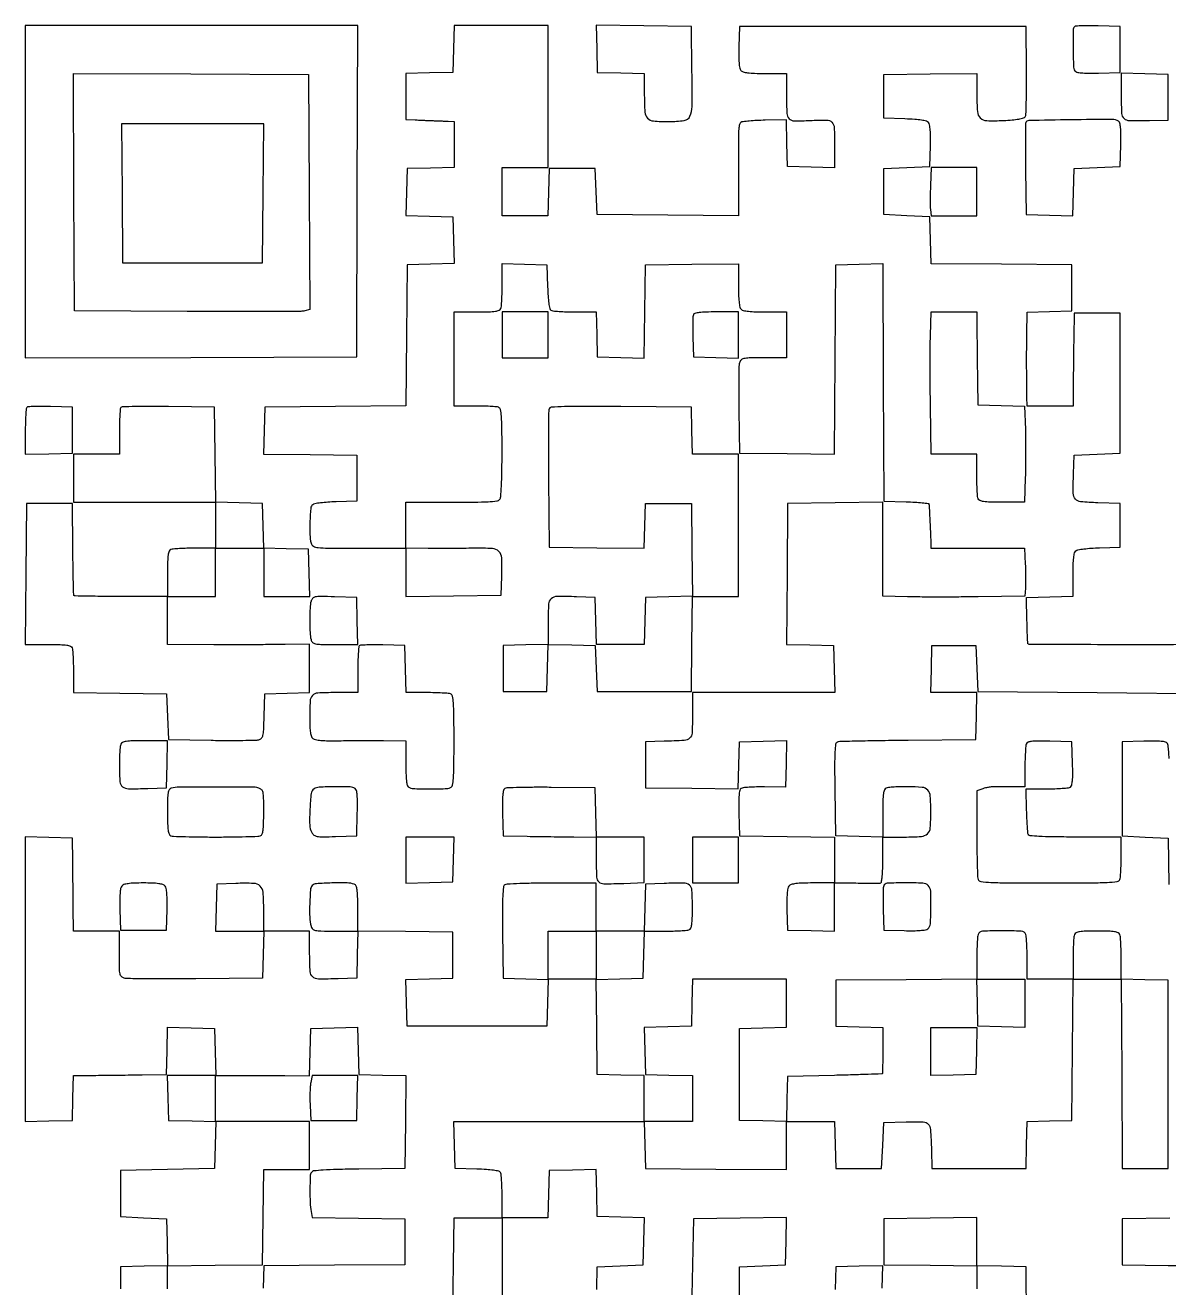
# Model space of a CAD drawing. Extents: x 179 to 1071, y 112 to 1107.
# Drawn here: x 179 to 702, y 530 to 1107 of the extents above; entities that cross this region are included whole.
import ezdxf

# ---------------------------------------------------------------- set-up
doc = ezdxf.new("R2010")
doc.units = 0

msp = doc.modelspace()

# ---------------------------------------------------------------- linework, layer by layer
for points in [[(179, 1030.993714), (179, 954.987428), (254.75, 955.243714), (330.5, 955.5), (330.756286, 1031.25), (331.012572, 1107), (255.006286, 1107), (179, 1107)], [(223.235953, 1030.25), (223.5, 998.5), (255.5, 998.5), (287.5, 998.5), (287.764047, 1030.25), (288.028094, 1062), (255.5, 1062), (222.971906, 1062)], [(397, 965.5), (397, 955), (407.5, 955), (418, 955), (418, 965.5), (418, 976), (407.5, 976), (397, 976)], [(353, 725.466168), (353, 714.932337), (363.75, 715.216168), (374.5, 715.5), (374.784983, 725.75), (375.069966, 736), (364.034983, 736), (353, 736)], [(484, 725.5), (484, 715), (494.5, 715), (505, 715), (505, 725.5), (505, 736), (494.5, 736), (484, 736)], [(440, 682), (440, 671), (429, 671), (418, 671), (418, 682), (418, 693), (429, 693), (440, 693)], [(636, 659.966168), (636, 648.932337), (625.25, 649.216168), (614.5, 649.5), (614.288754, 660.25), (614.077508, 671), (625.038754, 671), (636, 671)], [(613.783832, 638.25), (613.5, 627.5), (603.25, 627.215017), (593, 626.930034), (593, 637.965017), (593, 649), (603.533832, 649), (614.067663, 649)]]:
    msp.add_lwpolyline(points, close=True)
for points in [[(713.283832, 823.952342, -0.001018), (688.172143, 823.892497, -0.001003), (662.936767, 823.934377, -0.000045), (637.921397, 824.028358, -0.197913), (637.436267, 824.2304, -0.185525), (637.305791, 824.523736, -0.001103), (637.157061, 827.529809, -0.004375), (637.024122, 830.982755, -0.002747), (636.926196, 835.022014), (636.729754, 845.5), (647.364877, 845.783832), (658, 846.067663), (658, 855.911387, -0.007789), (658.07119, 860.481082, -0.021914), (658.310608, 863.668374, -0.027976), (658.696928, 865.856724, -0.163278), (659.304124, 866.837437, -0.131421), (660.259099, 867.277004, -0.010763), (662.999888, 867.687053, -0.013854), (666.34104, 868.019842, -0.010217), (670.054124, 868.209882), (679.5, 868.5), (679.5, 878.5), (679.5, 888.5), (669.2603, 888.784869, -0.013827), (661.45705, 889.218122, -0.200378), (659.051258, 890.466432, -0.174565), (658.074823, 893.13313, -0.010012), (658.204946, 902), (658.5, 910.5), (669, 911), (679.5, 911.5), (679.5, 943.5), (679.5, 975.5), (669, 975.5), (658.5, 975.5), (658.322108, 964.5, 0.000681), (658.248714, 959.544418, 0.000421), (658.17529, 953.720313, 0.000422), (658.112467, 947.967405, 0.00076), (658.072108, 943.25), (658, 933), (647.5, 933), (637, 933), (636.930343, 937.25, -0.001525), (636.828183, 944.908551, -0.00198), (636.783771, 951.926887, -0.002055), (636.795623, 958.724782, -0.00189), (636.862969, 965.715017), (637, 975.930034), (647.25, 976.215017), (657.5, 976.5), (657.5, 987), (657.5, 997.5), (625.283692, 997.763809), (593.067383, 998.027617), (592.783692, 1008.763809), (592.5, 1019.5), (582, 1020), (571.5, 1020.5), (571.5, 1031), (571.5, 1041.5), (582, 1042), (592.5, 1042.5), (592.788859, 1051.850715, 0.009201), (592.839305, 1055.892546, 0.018158), (592.703774, 1059.099804, 0.018909), (592.422313, 1061.507799, 0.135457), (591.945533, 1062.565629, 0.155031), (590.94575, 1063.207107, 0.027795), (588.750668, 1063.668713, 0.02215), (585.590478, 1064.009433, 0.008399), (581.156674, 1064.214914), (571.5, 1064.5), (571.5, 1074.5), (571.5, 1084.5), (592.75, 1084.769888), (614, 1085.039775), (614, 1075.591316, 0.01709), (614.274198, 1067.571467, 0.182809), (615.608803, 1064.66126, 0.190638), (618.507268, 1063.427472, 0.018845), (626.221967, 1063.52008, 0.009564), (630.167814, 1063.79205, 0.020724), (633.181812, 1064.184215, 0.021455), (635.369072, 1064.658959, 0.192471), (636.143135, 1065.231597, 0.130165), (636.450275, 1066.243461, 0.002294), (636.630031, 1071.995899, 0.005601), (636.734164, 1078.736195, 0.003685), (636.709931, 1086.494183), (636.5, 1106.5), (571, 1106.5), (505.5, 1106.5), (505.211141, 1097.149285, 0.009044), (505.15859, 1093.042317, 0.018924), (505.296386, 1089.849829, 0.020746), (505.587315, 1087.486141, 0.132968), (506.083586, 1086.399285, 0.154085), (507.124417, 1085.728754, 0.035127), (509.205854, 1085.314808, 0.024181), (512.346734, 1085.070162, 0.007345), (517.122445, 1085), (527, 1085), (527, 1074.616631, 0.011437), (527.180377, 1066.73228, 0.183493), (528.221517, 1064.32826, 0.201455), (530.555518, 1063.337162, 0.014178), (537.801517, 1063.513862, -0.013747), (545.311192, 1063.703452, -0.197834), (547.726937, 1062.702314, -0.186894), (548.809247, 1060.264125, -0.012062), (549, 1052.35776), (549, 1041.932337), (538.25, 1042.216168), (527.5, 1042.5), (527.217194, 1053.14887), (526.934388, 1063.797739), (517.217194, 1063.619926, 0.007641), (513.398633, 1063.491653, 0.010444), (509.965577, 1063.251811, 0.007515), (507.122301, 1062.950251, 0.109683), (506.176259, 1062.616465, 0.197694), (505.538541, 1061.728383, 0.03283), (505.181957, 1059.610043, 0.022783), (504.999292, 1056.326563, 0.006254), (505.012198, 1051.145409, -0.001789), (505.067246, 1046.325648, -0.001079), (505.099727, 1040.612082, -0.001081), (505.107479, 1034.934749, -0.001894), (505.085939, 1030.236147), (505, 1019.972294), (472.75, 1020.236147), (440.5, 1020.5), (440, 1031), (439.5, 1041.5), (429, 1041.5), (418.5, 1041.5), (418.216168, 1030.75), (417.932337, 1020), (407.466168, 1020), (397, 1020), (397, 1031), (397, 1042), (407.5, 1042), (418, 1042), (418, 1074.5), (418, 1107), (396.533832, 1107), (375.067663, 1107), (374.783832, 1096.25), (374.5, 1085.5), (363.75, 1085.216168), (353, 1084.932337), (353, 1074.466168), (353, 1064), (357.25, 1063.788296, 0.001158), (359.167431, 1063.697233, 0.000711), (361.426562, 1063.598404, 0.000713), (363.661971, 1063.50699, 0.001274), (365.5, 1063.439142, -0.001185), (367.232676, 1063.375491, -0.000899), (369.132812, 1063.297757, -0.000908), (370.915713, 1063.218363, -0.00212), (372.25, 1063.150846), (375, 1063), (375, 1052.533832), (375, 1042.067663), (364.25, 1041.783832), (353.5, 1041.5), (353.216515, 1030.784171), (352.93303, 1020.068343), (363.716515, 1019.784171), (374.5, 1019.5), (374.783485, 1008.784171), (375.06697, 998.068343), (364.283485, 997.784171), (353.5, 997.5), (353.236165, 965.263835), (352.97233, 933.02767), (320.736165, 932.763835), (288.5, 932.5), (288.216371, 921.769986), (287.932742, 911.039971), (309.216371, 910.769986), (330.5, 910.5), (330.5, 900), (330.5, 889.5), (321.054124, 889.209882, 0.009679), (317.346001, 889.024093, 0.013265), (314.020329, 888.704018, 0.009997), (311.288784, 888.312199, 0.133347), (310.373712, 887.89519, 0.20101), (309.51104, 886.243559, 0.010957), (309.13582, 880.266421, 0.01745), (309.100481, 874.259667, 0.054104), (309.653743, 870.25, 0.213201), (310.687475, 868.932612, 0.0961), (312.835432, 868.282876, 0.024195), (317.383932, 868.038171, 0.001342), (331.608408, 868), (353, 868), (353, 856.980498), (353, 845.960995), (374.75, 846.230498), (396.5, 846.5), (396.788833, 855.243181, 0.016693), (396.78584, 863.551545, 0.188815), (395.507376, 866.517514, 0.187183), (392.549301, 867.840276, 0.01636), (384.174986, 867.988484, -0.001786), (379.344771, 867.933177, -0.00108), (373.62484, 867.900473, -0.001082), (367.945265, 867.892566, -0.001903), (363.25, 867.914061), (353, 868), (353, 878.5), (353, 889), (373.877555, 889, 0.002778), (384.390334, 889.058402, 0.012249), (390.582273, 889.278977, 0.014242), (394.586314, 889.634615, 0.19258), (395.85261, 890.322407, 0.155134), (396.357781, 891.56938, 0.006426), (396.670735, 896.433958, 0.00908), (396.88636, 902.919837, 0.003727), (396.953446, 911.72371, 0.002246), (396.904744, 922.981296, 0.016584), (396.67937, 928.346257, 0.030937), (396.261398, 931.377959, 0.256815), (395.396604, 932.401303, 0.072297), (394.351773, 932.637214, 0.005811), (391.528128, 932.824133, 0.007749), (388.139222, 932.956306, 0.005871), (384.418213, 933), (375, 933), (375, 954.5), (375, 976), (385.393011, 976, 0.005351), (390.960143, 976.059586, 0.030363), (393.913621, 976.30265, 0.063068), (395.601595, 976.76761, 0.205218), (396.393011, 977.581787, 0.072102), (396.632129, 978.638915, 0.005887), (396.821697, 981.475801, 0.007809), (396.955696, 984.880803, 0.005929), (397, 988.616771), (397, 998.069966), (407.25, 997.784983), (417.5, 997.5), (417.788805, 987.535034, 0.00836), (417.987032, 983.199826, 0.019108), (418.315749, 979.944063, 0.01918), (418.737468, 977.589, 0.199883), (419.288805, 976.800347, 0.117131), (420.171497, 976.495122, 0.006998), (422.997998, 976.252233, 0.010203), (426.405302, 976.077213, 0.007335), (430.215017, 976.015313), (439.930034, 976), (440.215017, 965.75), (440.5, 955.5), (451.230014, 955.216371), (461.960029, 954.932742), (462.230014, 976.216371), (462.5, 997.5), (483.75, 997.769888), (505, 998.039775), (505, 988.219888, 0.00867), (505.07425, 983.938257, 0.018449), (505.3111, 980.634709, 0.019325), (505.671728, 978.201042, 0.151043), (506.2, 977.2, 0.150969), (507.200304, 976.671932, 0.019349), (509.630442, 976.311224, 0.018472), (512.928253, 976.074295, 0.008695), (517.2, 976), (527, 976), (527, 965.5), (527, 955), (516.519052, 955, 0.003689), (509.909746, 954.95123, 0.046635), (507.43623, 954.683146, 0.147729), (506.195751, 954.014305, 0.136351), (505.485341, 952.75, 0.054895), (505.275402, 951.159317, 0.002293), (505.178292, 945.432813, 0.003942), (505.14779, 938.634166, 0.002788), (505.216289, 931), (505.5, 911.5), (527.239363, 911.230527), (548.978726, 910.961055), (549.239363, 954.230527), (549.5, 997.5), (560.241371, 997.783744), (570.982742, 998.067488), (571.241371, 943.783744), (571.5, 889.5), (581.75, 889.215017, -0.0065), (585.68821, 889.054263, -0.010589), (589.023776, 888.803711, -0.004495), (591.808314, 888.509857, -0.334965), (592.118173, 888.215017, -0.028874), (592.237674, 887.09251, -0.000395), (592.565444, 880.202762, -0.001125), (592.851786, 873.772146, -0.005964), (592.958613, 870.25), (593, 868), (614.420996, 868), (635.841992, 868), (636.170996, 860.75, -0.005727), (636.274343, 857.702028, -0.005134), (636.312843, 854.53916, -0.005153), (636.288984, 851.699122, -0.016027), (636.191874, 849.787568), (635.883749, 846.075135), (614.691874, 845.787568, -0.001907), (605.75346, 845.70038, -0.001676), (596.420426, 845.676236, -0.001684), (587.997392, 845.711045, -0.005065), (582.25, 845.812384), (571, 846.124768), (571, 867.581886), (571, 889.039005), (549.25, 888.769502), (527.5, 888.5), (527.236192, 856.283972), (526.972383, 824.067944), (537.736192, 823.783972), (548.5, 823.5), (548.783832, 812.75), (549.067663, 802), (516.533832, 802), (484, 802), (484, 791.519052, -0.011573), (483.815028, 783.528292, -0.199796), (482.72373, 781.214363, -0.170244), (480.243436, 780.170229, -0.007926), (471, 779.75078), (462.5, 779.5), (462.5, 769), (462.5, 758.5), (483.716402, 758.273067), (504.932805, 758.046134), (505.216402, 768.773067), (505.5, 779.5), (516.284178, 779.784178), (527.068357, 780.068357), (526.784178, 769.39434), (526.5, 758.720324), (517, 758.875916, 0.008477), (513.267297, 758.873765, 0.011633), (509.912616, 758.736838, 0.008474), (507.138998, 758.511662, 0.12171), (506.21316, 758.183968, 0.19563), (505.603218, 757.296243, 0.031784), (505.279851, 755.186351, 0.022585), (505.139396, 751.949877, 0.006433), (505.21316, 746.918214), (505.5, 736.5), (527.25, 736.230498), (549, 735.960995), (549, 725.480498), (549, 715), (539.122445, 715, 0.007345), (534.346734, 714.929838, 0.024181), (531.205854, 714.685192, 0.035127), (529.124417, 714.271246, 0.154085), (528.083586, 713.600715, 0.132968), (527.587315, 712.513859, 0.020746), (527.296386, 710.150171, 0.018924), (527.15859, 706.957683, 0.009044), (527.211141, 702.850715), (527.5, 693.5), (538.25, 693.216168), (549, 692.932337), (549, 704.023252), (549, 715.114167), (558.75, 714.99507, 0.000735), (562.575991, 714.953959, 0.001021), (566.003125, 714.929174, 0.000623), (568.888698, 714.917796, 0.013067), (569.75, 714.937986, 0.327659), (570.357701, 715.432272, 0.034235), (570.718762, 717.34845, 0.023455), (570.939475, 720.456266, 0.006), (571, 725.5), (571, 736), (580.964816, 736, 0.016375), (588.643854, 736.251548, 0.176079), (591.447319, 737.483636, 0.18557), (592.72896, 740.197782, 0.018552), (593, 747.5, 0.017601), (592.748051, 754.655197, 0.168407), (591.565157, 757.4215, 0.187618), (588.98586, 758.706202, 0.022801), (582.546604, 759, 0.006668), (579.220668, 758.955641, 0.008541), (576.16144, 758.821697, 0.006839), (573.612488, 758.631409, 0.069666), (572.581787, 758.393011, 0.209334), (571.762748, 757.5842, 0.060745), (571.300078, 755.828262, 0.029101), (571.058612, 752.743094, 0.004981), (571, 746.859179), (571, 735.932337), (560.25, 736.216168), (549.5, 736.5), (549.230043, 757.773727, -0.002428), (549.143422, 768.83146, -0.012903), (549.281461, 774.877429, -0.015535), (549.582035, 778.640729, -0.280428), (550.29031, 779.557908, -0.085548), (551.353142, 779.768631, -0.000636), (560.318327, 779.981813, -0.002368), (570.604933, 780.164589, -0.001514), (582.560267, 780.284181), (613.5, 780.5), (613.783832, 791.25), (614.067663, 802), (603.5, 802), (592.932337, 802), (593.216168, 812.75), (593.5, 823.5), (603.5, 823.5), (613.5, 823.5), (614, 813), (614.5, 802.5), (669, 802), (723.5, 801.5)], [(701.919254, 771.886984, 0.011132), (701.733781, 775.16123, 0.008157), (701.475228, 777.869999, 0.113964), (701.152042, 778.788231, 0.19692), (700.294865, 779.395734, 0.033714), (698.282937, 779.721018, 0.023663), (695.195195, 779.861823, 0.006827), (690.417355, 779.788231), (680.5, 779.5), (680.5, 758), (680.5, 736.5), (691, 736), (701.5, 735.5), (701.76979, 714.283631)], [(440.214801, 529.2304), (440.5, 539.5), (451, 540), (461.5, 540.5), (461.783485, 551.215829), (462.06697, 561.931657), (451.283485, 562.215829), (440.5, 562.5), (440.215829, 573.283485), (439.931657, 584.06697), (429.215829, 583.783485), (418.5, 583.5), (418.216168, 572.75), (417.932337, 562), (407.466168, 562), (397, 562), (396.984687, 571.75, 0.007309), (396.922789, 575.573123, 0.010173), (396.747767, 578.991726, 0.006962), (396.504905, 581.827893, 0.117226), (396.199653, 582.711195, 0.199883), (395.411, 583.262532, 0.01918), (393.055937, 583.684251, 0.019108), (389.800174, 584.012968, 0.00836), (385.464966, 584.211195), (375.5, 584.5), (375.216168, 595.25), (374.932337, 606), (418.432337, 606), (461.932337, 606), (462.216168, 595.25), (462.5, 584.5), (494.75, 584.236147), (527, 583.972294), (527, 594.986147), (527, 606), (537.966168, 606), (548.932337, 606), (549.216168, 595.25), (549.5, 584.5), (560, 584.5), (570.5, 584.5), (571, 595), (571.5, 605.5), (581.722245, 605.784677, -0.012089), (589.525487, 605.813268, -0.207027), (591.801979, 604.772528, -0.170037), (592.832102, 602.314567, -0.007628), (593.24922, 593), (593.5, 584.5), (615, 584.5), (636.5, 584.5), (636.783481, 595.215387), (637.066961, 605.930773), (647.283481, 606.215387), (657.5, 606.5), (657.763853, 638.75), (658.027706, 671), (669.00323, 671), (679.978755, 671), (680.239377, 627.75), (680.5, 584.5), (691, 584.5), (701.5, 584.5), (701.5, 627.5), (701.5, 670.5), (690.75, 670.783832), (680, 671.067663), (680, 680.452044, 0.005972), (679.955693, 684.161644, 0.007852), (679.821697, 687.544413, 0.005942), (679.632085, 690.36267, 0.07196), (679.393011, 691.418213, 0.200263), (678.622124, 692.226524, 0.065784), (677.010808, 692.694084, 0.03193), (674.207285, 692.939172, 0.00584), (669, 693, 0.00584), (663.792715, 692.939172, 0.03193), (660.989192, 692.694084, 0.065784), (659.377876, 692.226524, 0.200263), (658.606989, 691.418213, 0.07203), (658.367894, 690.361889, 0.005915), (658.178303, 687.534475, 0.007831), (658.044305, 684.140776, 0.005951), (658, 680.418213), (658, 671), (647.5, 671), (637, 671), (637, 680.418213, 0.005951), (636.955695, 684.140776, 0.007831), (636.821697, 687.534475, 0.005915), (636.632106, 690.361889, 0.07203), (636.393011, 691.418213, 0.294833), (634.336862, 692.920436, 0.014388), (625.5, 693.174786, 0.014388), (616.663138, 692.920436, 0.294833), (614.606989, 691.418213, 0.072001), (614.367903, 690.362208, 0.005926), (614.178303, 687.538545, 0.007839), (614.044306, 684.149321, 0.005959), (614, 680.432066), (614, 671.027706), (581.75, 670.763853), (549.5, 670.5), (549.5, 660), (549.5, 649.5), (560.25, 649.216168), (571, 648.932337), (571, 638.466168, -0.002236), (570.981992, 634.439261, -0.003623), (570.926563, 631.015773, -0.000675), (570.851932, 628.00528, -0.221163), (570.75, 627.800293, -0.161135), (570.51991, 627.715128, -0.000127), (564.257812, 627.497602, -0.001379), (557.261248, 627.275652, -0.000841), (549, 627.050293), (527.5, 626.5), (527.214647, 616.216527), (526.929295, 605.933054), (516.214647, 606.216527), (505.5, 606.5), (505.5, 627.5), (505.5, 648.5), (516.25, 648.783832), (527, 649.067663), (527, 660.033832), (527, 671), (505.533832, 671), (484.067663, 671), (483.783832, 660.25), (483.5, 649.5), (472.716515, 649.215829), (461.93303, 648.931657), (462.216515, 638.215829), (462.5, 627.5), (473.25, 627.216168), (484, 626.932337), (484, 616.466168), (484, 606), (473, 606), (462, 606), (462, 616.466168), (462, 626.932337), (451.25, 627.216168), (440.5, 627.5), (440.230592, 649.215971), (439.961185, 670.931943), (450.730592, 671.215971), (461.5, 671.5), (461.783832, 682.25), (462.067663, 693), (471.452044, 693, 0.005972), (475.161644, 693.044307, 0.007852), (478.544413, 693.178303, 0.005942), (481.36267, 693.367915, 0.07196), (482.418213, 693.606989, 0.201), (483.227398, 694.380901, 0.065386), (483.694582, 696.003282, 0.031694), (483.939362, 698.828545, 0.005765), (484, 704.087937, 0.014882), (483.775922, 711.614895, 0.208519), (482.575505, 713.974169, 0.172963), (479.921142, 714.932406, 0.009652), (471, 714.795054), (462.5, 714.5), (462.216168, 703.75), (461.932337, 693), (450.966168, 693), (440, 693), (440, 703.96829), (440, 714.936581), (419.75, 714.931854, 0.003619), (411.897428, 714.873189, 0.005498), (405.075131, 714.697788, 0.002249), (399.252297, 714.457766, 0.127662), (398.22917, 714.141673, 0.234071), (397.572205, 713.087572, 0.012864), (397.284879, 709.089789, 0.012046), (397.149844, 702.933184, 0.002695), (397.22917, 692.428109), (397.5, 671.5), (407.783473, 671.214647), (418.066946, 670.929295), (417.783473, 660.214647), (417.5, 649.5), (385.5, 649.5), (353.5, 649.5), (353.216515, 660.215829), (352.93303, 670.931657), (363.716515, 671.215829), (374.5, 671.5), (374.5, 682), (374.5, 692.5), (352.75, 692.769502), (331, 693.039005), (331, 703.412514, 0.005366), (330.940377, 708.968078, 0.030411), (330.697251, 711.916741, 0.063154), (330.232207, 713.602242, 0.205063), (329.418213, 714.393011, 0.087326), (326.131964, 715.032511, 0.012209), (319.18065, 714.98781, 0.008428), (312.075108, 714.648595, 0.182186), (310.2, 713.8, 0.180438), (309.359131, 711.958582, 0.010157), (309.033618, 705.583513, 0.015809), (309.039417, 699.235482, 0.05739), (309.630286, 695.25, 0.133842), (310.367068, 693.986552, 0.144838), (311.622381, 693.318468, 0.046615), (314.098572, 693.049393, 0.003769), (320.650463, 693), (331.067663, 693), (330.783832, 682.25), (330.5, 671.5), (322, 671.204946, -0.009927), (313.034911, 671.071849, -0.179688), (310.397028, 672.066531, -0.203196), (309.211645, 674.49751, -0.01319), (309, 682.519052), (309, 693), (298.5, 693), (288, 693), (288, 702.964816, 0.018261), (287.715759, 710.745043, 0.189805), (286.354446, 713.576308, 0.180768), (283.394003, 714.792504, 0.016288), (275.243181, 714.788833), (266.5, 714.5), (266.216168, 703.75), (265.932337, 693), (277, 693), (288.067663, 693), (287.783832, 682.25), (287.5, 671.5), (257, 671.220119, -0.001741), (245.149035, 671.152635, -0.002607), (234.798438, 671.183702, -0.001078), (225.937165, 671.275607, -0.056753), (224.25, 671.489171, -0.136497), (222.985663, 672.197408, -0.147975), (222.316762, 673.436366, -0.046655), (222.048733, 675.908749, -0.003686), (222, 682.519052), (222, 693), (211.5, 693), (201, 693), (200.925726, 703.75, 0.00076), (200.884622, 708.626468, 0.000454), (200.821651, 714.426563, 0.000454), (200.748445, 720.202906, 0.000788), (200.675726, 725), (200.5, 735.5), (189.75, 735.783832), (179, 736.067663), (179, 671), (179, 605.932337), (189.75, 606.216168), (200.5, 606.5), (200.784983, 616.75), (201.069966, 627), (211.284983, 627.072108, 0.00076), (215.988838, 627.112465, 0.000421), (221.730589, 627.17529, 0.00042), (227.546856, 627.248714, 0.000677), (232.5, 627.322108), (243.5, 627.5), (243.784171, 638.283485), (244.068343, 649.06697), (254.784171, 648.783485), (265.5, 648.5), (265.783832, 637.75), (266.067663, 627), (254.998849, 627), (243.930034, 627), (244.215017, 616.75), (244.5, 606.5), (255.283485, 606.215829), (266.06697, 605.931657), (265.783485, 595.215829), (265.5, 584.5), (244, 584), (222.5, 583.5), (222.5, 573), (222.5, 562.5), (233, 562), (243.5, 561.5), (243.783485, 550.784171), (244.06697, 540.068343), (233.283485, 539.784171), (222.5, 539.5), (222.5, 529.5)], [(244, 529.446666), (244, 539.960995), (265.75, 540.230498), (287.5, 540.5), (287.769502, 562.25), (288.039005, 584), (298.519502, 584), (309, 584), (309, 595), (309, 606), (287.5, 606), (266, 606), (266, 616.5), (266, 627), (276.25, 627.056788, -0.00129), (280.982034, 627.070799, -0.000705), (286.783656, 627.064827, -0.000703), (292.676928, 627.042163, -0.00112), (297.715637, 627.00441), (308.931274, 626.895243), (309.215637, 637.697622), (309.5, 648.5), (320.215829, 648.783485), (330.931657, 649.06697), (331.215829, 638.283485), (331.5, 627.5), (342.269789, 627.215968), (353.039577, 626.931935), (352.769789, 605.715968), (352.5, 584.5), (331.546095, 584.229091, 0.003026), (321.539116, 584.039139, 0.010967), (315.179799, 583.740256, 0.009455), (310.820846, 583.356524, 0.228051), (309.809205, 582.729091, 0.133393), (309.251535, 580.93893, 0.00708), (309.115218, 574.911309, 0.011876), (309.207357, 568.888902, 0.0349), (309.657397, 564.769669), (310.15027, 562.039338), (331.325135, 561.769669), (352.5, 561.5), (352.5, 551), (352.5, 540.5), (320.284831, 540.236193), (288.069661, 539.972386), (287.784831, 529.736193)], [(636.75939, 517.024339, -0.000034), (636.690669, 522.889387, -0.000051), (636.631648, 528), (636.5, 539.5), (625.25, 539.782751), (614, 540.065502), (614, 551.052639), (614, 562.039775), (592.75, 561.769888), (571.5, 561.5), (571.5, 551), (571.5, 540.5), (592.75, 540.230112), (614, 539.960225), (614, 529.480112)], [(702.25, 561.769502), (680.5, 561.5), (680.5, 551), (680.5, 540.5), (701.428109, 540.22917, 0.002701), (711.928451, 540.150006, 0.012029)]]:
    msp.add_lwpolyline(points, format="xyb")
for points in [[(440.215969, 1096.269597), (440.5, 1085.5), (451.25, 1085.216168), (462, 1084.932337), (462, 1075.001352, 0.016259), (462.248362, 1067.365568, 0.173655), (463.46327, 1064.561951, 0.187203), (466.139093, 1063.276355, 0.019443), (473.243129, 1063, 0.036025), (480.241557, 1063.504886, 0.25468), (482.876302, 1065.47803, 0.106596), (483.842337, 1069.862711, 0.004428), (483.771494, 1086.002301), (483.5, 1106.5), (461.715969, 1106.769597), (439.931939, 1107.039194)], [(658.699448, 1106.366114, 0.196274), (658.044561, 1104.807509, 0.004381), (658.033001, 1096.511391, 0.005627), (658.184545, 1088.374584, 0.13468), (658.847958, 1086.211769, 0.19692), (659.705135, 1085.604266, 0.033714), (661.717063, 1085.278982, 0.023663), (664.804805, 1085.138177, 0.006827), (669.582645, 1085.211769), (679.5, 1085.5), (679.5, 1096), (679.5, 1106.5), (669.449448, 1106.782781, 0.006672), (665.547259, 1106.840477, 0.010046), (662.145783, 1106.777033, 0.005301), (659.300668, 1106.636532, 0.183378)], [(308.758677, 1030.77123), (309.017354, 977.04246), (306.758677, 976.494347, -0.057902), (304.987826, 976.276519, -0.000418), (290.035361, 976.188577, -0.001589), (272.903102, 976.156579, -0.001017), (253, 976.223117), (201.5, 976.5), (201.241383, 1030.758691), (200.982767, 1085.017383), (254.741383, 1084.758691), (308.5, 1084.5)], [(680, 1074.64224, 0.011699), (680.18629, 1066.681701, 0.206734), (681.29161, 1064.419668, 0.175431), (683.774109, 1063.481769, 0.007993), (693, 1063.501016), (701.5, 1063.65465), (701.5, 1074.077325), (701.5, 1084.5), (690.75, 1084.783832), (680, 1085.067663)], [(636.404185, 1062.56451, 0.085537), (636.250975, 1061.727737, 0.000898), (636.199717, 1055.790825, 0.002838), (636.191761, 1048.934093, 0.001837), (636.256748, 1041), (636.5, 1020.5), (647.215829, 1020.216515), (657.931657, 1019.93303), (658.215829, 1030.716515), (658.5, 1041.5), (669, 1042), (679.5, 1042.5), (679.788231, 1052.417355, 0.006822), (679.861884, 1057.195924, 0.023677), (679.721109, 1060.28255, 0.033754), (679.39585, 1062.292868, 0.197451), (678.788231, 1063.148002, 0.143227), (675.85128, 1063.988137, 0.001966), (657.032394, 1063.803066, 0.001177), (637.706064, 1063.4915, 0.309493)], [(592.823474, 1033.75, 0.004629), (592.722867, 1030.389825, 0.005009), (592.687969, 1027.115625, 0.004732), (592.712734, 1024.308753, 0.024073), (592.816422, 1022.75), (593.132845, 1020), (603.566422, 1020), (614, 1020), (614, 1031), (614, 1042), (603.573474, 1042), (593.146947, 1042)], [(484.42719, 974.670857, 0.080952), (484.238236, 973.761419, 0.005495), (484.152581, 971.111648, 0.007759), (484.13413, 967.934715, 0.005737), (484.208575, 964.420857), (484.5, 955.5), (494.75, 955.215017), (505, 954.930034), (505, 965.465017), (505, 976), (494.968615, 976, 0.006598), (490.101724, 975.935772, 0.024763), (487.056456, 975.704164, 0.036821), (485.136931, 975.316985, 0.237243)], [(614.074274, 965.25, 0.00076), (614.115378, 960.373532, 0.000454), (614.178349, 954.573437, 0.000454), (614.251555, 948.797094, 0.000788), (614.324274, 944), (614.5, 933.5), (625.186317, 933.216814), (635.872635, 932.933629), (636.186317, 922.216814, -0.004836), (636.282622, 917.301595, -0.002734), (636.30914, 911.343377, -0.002729), (636.270222, 905.334516, -0.004482), (636.163947, 900.25), (635.827894, 889), (625.520936, 889, -0.005416), (620.004844, 889.059753, -0.030576), (617.07261, 889.30309, -0.063448), (615.395544, 889.768419, -0.204534), (614.606989, 890.581787, -0.07203), (614.367894, 891.638111, -0.005915), (614.178303, 894.465525, -0.007831), (614.044305, 897.859224, -0.005951), (614, 901.581787), (614, 911), (603.56992, 911), (593.13984, 911), (592.81992, 932.75, -0.001901), (592.720512, 941.865523, -0.001733), (592.686313, 951.26875, -0.001732), (592.713991, 959.674137, -0.005619), (592.814338, 965.25), (593.128677, 976), (603.564338, 976), (614, 976)], [(222.686013, 932.35268, 0.177907), (222.411589, 931.759435, 0.00474), (222.201516, 928.832766, 0.009348), (222.049688, 925.342961, 0.006196), (222, 921.333333), (222, 911), (211.5, 911), (201, 911), (201, 900), (201, 889), (233.5, 889), (266, 889), (266, 878.5), (266, 868), (256.581787, 868, 0.005951), (252.859224, 867.955695, 0.007831), (249.465525, 867.821697, 0.005915), (246.638111, 867.632106, 0.07203), (245.581787, 867.393011, 0.205218), (244.76761, 866.601595, 0.063068), (244.30265, 864.913621, 0.030363), (244.059586, 861.960143, 0.005351), (244, 856.393011), (244, 846), (233.25, 845.911553, -0.003149), (222.819494, 845.891424, -0.002985), (212.202276, 846.00119, -0.000401), (201.834834, 846.178607, -0.194026), (201.23341, 846.433739, -0.192793), (201.122544, 846.69207, -0.000215), (200.976567, 852.761075, -0.001932), (200.842088, 859.56761, -0.001181), (200.73341, 867.599923), (200.5, 888.5), (190, 888.5), (179.5, 888.5), (179.236147, 856.25), (178.972294, 824), (189.379158, 824, -0.005341), (194.954507, 823.940441, -0.030329), (197.911404, 823.69742, -0.063007), (199.601136, 823.232519, -0.205328), (200.393011, 822.418213, -0.071989), (200.632094, 821.362347, -0.005931), (200.821697, 818.540317, -0.007843), (200.955694, 815.153043, -0.005963), (201, 811.4381), (201, 802.039775), (222.25, 801.769888), (243.5, 801.5), (244, 791), (244.5, 780.5), (264, 780.216289, 0.002744), (271.631689, 780.147147, 0.003889), (278.42257, 780.175721, 0.002238), (284.145293, 780.269945, 0.055026), (285.715131, 780.476589, 0.140303), (286.954953, 781.185819, 0.136997), (287.645706, 782.449919, 0.045906), (287.987293, 784.944999, 0.004124), (288.215131, 791.2603), (288.5, 801.5), (298.75, 801.784983), (309, 802.069966), (309, 813.109492), (309, 824.149017), (297.75, 823.990942, -0.002208), (291.999429, 823.935536, -0.000732), (283.5625, 823.90385, -0.000728), (274.210671, 823.896033, -0.000828), (265.25, 823.916434), (244, 824), (244, 835), (244, 846), (255, 846), (266, 846), (266, 857), (266, 868), (277, 868), (288, 868), (288, 857), (288, 846), (298.533832, 846), (309.067663, 846), (308.783832, 856.75), (308.5, 867.5), (298.284601, 867.784601), (288.069202, 868.069202), (287.784601, 878.284601), (287.5, 888.5), (276.769409, 888.783635), (266.038817, 889.06727), (265.769409, 910.783635), (265.5, 932.5), (244.436013, 932.769346, 0.003085), (236.311969, 932.823103, 0.004901), (229.358056, 932.758056, 0.001338), (223.324385, 932.626314, 0.192551)], [(179.699448, 932.366114, 0.177529), (179.419756, 931.762646, 0.004871), (179.205463, 928.826775, 0.009484), (179.050667, 925.323038, 0.006296), (179, 921.299502), (179, 910.932337), (189.75, 911.216168), (200.5, 911.5), (200.5, 922), (200.5, 932.5), (190.449448, 932.782781, 0.006672), (186.547259, 932.840477, 0.010046), (183.145783, 932.777033, 0.005301), (180.300668, 932.636532, 0.183378)], [(418.459145, 931.75413, 0.089495), (418.265055, 930.733337, 0.00061), (418.191755, 921.751235, 0.002364), (418.168993, 911.46104, 0.001507), (418.235201, 899.490243), (418.5, 868.5), (440.214803, 868.230596), (461.929605, 867.961191), (462.214803, 878.230596), (462.5, 888.5), (473, 888.5), (483.5, 888.5), (483.769789, 867.284032), (484.039577, 846.068065), (473.269789, 845.784032), (462.5, 845.5), (462.216168, 834.75), (461.932337, 824), (451, 824), (440.067663, 824), (439.783832, 834.75), (439.5, 845.5), (431, 845.795054, 0.009911), (422.037274, 845.92841, 0.179309), (419.398538, 844.935814, 0.203503), (418.212318, 842.508945, 0.013279), (418, 834.515931), (418, 824.069966), (407.75, 823.784983), (397.5, 823.5), (397.5, 813), (397.5, 802.5), (407.5, 802.5), (417.5, 802.5), (417.784171, 813.283485), (418.068343, 824.06697), (428.784171, 823.783485), (439.5, 823.5), (440, 813), (440.5, 802.5), (462, 802.5), (483.5, 802.5), (483.769502, 824.25), (484.039005, 846), (494.519502, 846), (505, 846), (505, 878.5), (505, 911), (494.533832, 911), (484.067663, 911), (483.783832, 921.75), (483.5, 932.5), (451.223944, 932.763887, 0.001595), (434.659968, 932.846471, 0.008151), (425.456588, 932.712953, 0.006357), (419.412552, 932.449731, 0.29519)], [(309.639072, 843.783598, 0.054945), (309.167077, 840.701668, 0.010422), (309.04562, 835.012296, 0.010405), (309.16117, 829.323216, 0.055236), (309.630286, 826.25, 0.133842), (310.367068, 824.986552, 0.144838), (311.622381, 824.318468, 0.046615), (314.098572, 824.049393, 0.003769), (320.650463, 824), (331.067663, 824), (330.783832, 834.75), (330.5, 845.5), (320.375418, 845.783598, 0.003649), (313.903588, 845.917627, 0.049436), (311.551156, 845.716283, 0.157976), (310.35952, 845.069099, 0.125186)], [(331.699448, 823.366114, 0.177451), (331.419778, 822.762931, 0.004898), (331.205463, 819.836713, 0.009512), (331.050668, 816.343898, 0.006317), (331, 812.333333), (331, 802), (320.616631, 802, 0.012522), (312.719513, 801.802197, 0.19165), (310.28482, 800.689151, 0.18133), (309.211299, 798.181794, 0.010996), (309.013655, 789.872445, 0.010648), (309.084288, 786.251708, 0.030066), (309.339058, 783.735696, 0.043438), (309.774808, 782.013719, 0.136692), (310.44782, 781.043305, 0.131997), (311.60031, 780.514404, 0.020002), (314.137717, 780.188419, 0.017993), (317.613058, 780.008263, 0.008019), (322.19782, 780.009308, -0.001953), (326.884095, 780.06723, -0.001151), (332.484672, 780.101684, -0.001151), (338.080299, 780.110352, -0.001969), (342.75, 780.088447), (353, 780), (353, 769.606989, 0.005351), (353.059586, 764.039857, 0.030363), (353.30265, 761.086379, 0.063068), (353.76761, 759.398405, 0.205218), (354.581787, 758.606989, 0.085222), (357.097028, 758.106611, 0.006586), (364, 758.015688, 0.006586), (370.902972, 758.106611, 0.085222), (373.418213, 758.606989, 0.25694), (374.300918, 759.652022, 0.031157), (374.723675, 762.739087, 0.016334), (374.950165, 768.241252, 0.002119), (375, 780, 0.002119), (374.950165, 791.758748, 0.016334), (374.723675, 797.260913, 0.031157), (374.300918, 800.347978, 0.25694), (373.418213, 801.393011, 0.07196), (372.36267, 801.632085, 0.005942), (369.544413, 801.821697, 0.007852), (366.161644, 801.955693, 0.005972), (362.452044, 802), (353.067663, 802), (352.783832, 812.75), (352.5, 823.5), (342.449448, 823.782781, 0.006672), (338.547259, 823.840477, 0.010046), (335.145783, 823.777033, 0.005301), (332.300668, 823.636532, 0.183378)], [(222.606989, 778.418213, 0.070903), (222.368235, 777.374278, 0.006355), (222.178303, 774.686947, 0.008172), (222.044332, 771.460948, 0.00629), (222, 767.937265, 0.018396), (222.247889, 761.202118, 0.216958), (223.475084, 758.960401, 0.161461), (226.164284, 758.06185, 0.009253), (235, 758.204946), (243.5, 758.5), (243.783832, 769.25), (244.067663, 780), (233.640821, 780, 0.005326), (228.053621, 779.940479, 0.03028), (225.091792, 779.697521, 0.062919), (223.399526, 779.232706, 0.205485)], [(636.619905, 778.451872, 0.070517), (636.376186, 777.389984, 0.006506), (636.182097, 774.691238, 0.008288), (636.045284, 771.451622, 0.006408), (636, 767.918213), (636, 759), (631.25, 758.903108, -0.004016), (629.173701, 758.877436, -0.002905), (626.859473, 758.880857, -0.002934), (624.660593, 758.909784, -0.006383), (622.973739, 758.963422, 0.027174), (621.424662, 758.948269, 0.018879), (619.683218, 758.770253, 0.019095), (618.019668, 758.471303, 0.036849), (616.723739, 758.085065), (614, 757.049502), (614, 737.606538, 0.002909), (614.044011, 730.041523, 0.004307), (614.178303, 723.410295, 0.001998), (614.363628, 717.772345, 0.082575), (614.606989, 716.581787, 0.27879), (615.798447, 715.655914, 0.017014), (620.481122, 715.267215, 0.010928), (628.669069, 715.046594, 0.001271), (647, 715, 0.001271), (665.330931, 715.046594, 0.010928), (673.518878, 715.267215, 0.017014), (678.201553, 715.655914, 0.27879), (679.393011, 716.581787, 0.070946), (679.631778, 717.626193, 0.006338), (679.821697, 720.31865, 0.008159), (679.955669, 723.550804, 0.006277), (680, 727.081787), (680, 736), (658.968615, 736, -0.002729), (648.562508, 736.056803, -0.011806), (642.386347, 736.270141, -0.011192), (638.32238, 736.598095, -0.289265), (637.492849, 737.25, -0.065738), (637.305854, 738.126103, -0.003442), (637.098449, 740.99721, -0.00539), (636.911634, 744.424758, -0.003889), (636.774234, 748.251141), (636.5, 758.002283), (646, 758.016454, 0.007957), (649.732796, 758.081434, 0.010901), (653.087793, 758.266554, 0.007865), (655.864981, 758.524609, 0.114747), (656.788231, 758.847958, 0.19692), (657.395734, 759.705135, 0.033714), (657.721018, 761.717063, 0.023663), (657.861823, 764.804805, 0.006827), (657.788231, 769.582645), (657.5, 779.5), (647.369905, 779.783659, 0.005077), (641.789027, 779.883234, 0.032748), (638.976461, 779.720524, 0.074653), (637.405548, 779.281886, 0.198307)], [(245.75, 758.310674, 0.200497), (244.824492, 757.605115, 0.090928), (244.303474, 756.143085, 0.035549), (244.05516, 753.388717, 0.00471), (244, 747.533665, 0.005406), (244.059728, 742.010023, 0.030544), (244.303024, 739.074647, 0.063392), (244.768299, 737.395969, 0.204635), (245.581787, 736.606989, 0.08225), (246.767615, 736.363798, 0.002107), (252.232125, 736.178303, 0.004428), (258.66751, 736.044022, 0.003002), (266, 736, 0.003002), (273.33249, 736.044022, 0.004428), (279.767875, 736.178303, 0.002107), (285.232385, 736.363798, 0.08225), (286.418213, 736.606989, 0.204289), (287.231292, 737.394524, 0.063584), (287.696752, 739.067717, 0.030653), (287.940187, 741.9924, 0.005439), (288, 747.490357, 0.003851), (287.950292, 753.944235, 0.047169), (287.680594, 756.393517, 0.145444), (287.012521, 757.63762, 0.132593), (285.75, 758.369714, 0.064416), (282.286057, 758.833799, 0.001501), (265.785613, 758.858983, 0.001548), (249.322659, 758.783713, 0.062065)], [(311, 758.021277, 0.22742), (309.70623, 755.957221, 0.015095), (309.113492, 748.786914, 0.019355), (309.016395, 741.639981, 0.1171), (309.956403, 738.081461, 0.110918), (310.978856, 736.8975, 0.117307), (312.389477, 736.294457, 0.045356), (314.882752, 736.095096, 0.004646), (320.804214, 736.214442), (330.5, 736.5), (330.78684, 746.918214, 0.006397), (330.861053, 751.955578, 0.022682), (330.720814, 755.18343, 0.032047), (330.39767, 757.281101, 0.199716), (329.78684, 758.152902, 0.134832), (327.451544, 758.868488, 0.009074), (320.41103, 758.946935, 0.009233), (313.381331, 758.767837, 0.130668)], [(398.184718, 758.114162, 0.205802), (397.59221, 757.26873, 0.029706), (397.278851, 755.137045, 0.022026), (397.140872, 751.893597, 0.006499), (397.21316, 746.918214), (397.5, 736.5), (408.5, 736.322108, 0.000681), (413.455582, 736.248714, 0.000421), (419.279688, 736.17529, 0.000422), (425.032595, 736.112467, 0.00076), (429.75, 736.072108), (440, 736), (440, 725.573324, 0.010039), (440.160433, 717.583327, 0.209136), (441.183164, 715.479458, 0.179789), (443.486043, 714.638296, 0.007092), (452.614388, 714.81862), (462, 715.13724), (462, 725.56862), (462, 736), (451.032751, 736), (440.065502, 736), (439.782751, 747.25), (439.5, 758.5), (419.471558, 758.695948, 0.003681), (411.704783, 758.714749, 0.005596), (404.956817, 758.605876, 0.002292), (399.197865, 758.42206, 0.129996)], [(223.083586, 713.600715, 0.132968), (222.587315, 712.513859, 0.020746), (222.296386, 710.150171, 0.018924), (222.15859, 706.957683, 0.009044), (222.211141, 702.850715), (222.5, 693.5), (233, 693.5), (243.5, 693.5), (243.788859, 702.850715, 0.009044), (243.84141, 706.957683, 0.018924), (243.703614, 710.150171, 0.020746), (243.412685, 712.513859, 0.132968), (242.916414, 713.600715, 0.148241), (241.921106, 714.258133, 0.03732), (240.001581, 714.676883, 0.026238), (237.161782, 714.926629, 0.008814), (233, 715, 0.008814), (228.838218, 714.926629, 0.026238), (225.998419, 714.676883, 0.03732), (224.078894, 714.258133, 0.148241)], [(571.428774, 713.674983, 0.081654), (571.239658, 712.758353, 0.005045), (571.154817, 709.970602, 0.007376), (571.136178, 706.631743, 0.005394), (571.210159, 702.924983), (571.5, 693.5), (580.850715, 693.211141, 0.009044), (584.957683, 693.15859, 0.018924), (588.150171, 693.296386, 0.020746), (590.513859, 693.587315, 0.132968), (591.600715, 694.083586, 0.20596), (592.765168, 696.365601, 0.013873), (593.048161, 703.838575, 0.01448), (592.907543, 711.297106, 0.186516), (591.8, 713.8, 0.187671), (589.283421, 714.90689, 0.012371), (581.211649, 715.05708, 0.010192), (573.04182, 714.840358, 0.297728)], [(309.487534, 623.75, 0.029867), (309.274687, 622.038998, 0.008811), (309.15201, 619.398438, 0.008811), (309.11869, 616.41836, 0.009375), (309.192221, 613.5), (309.5, 606.5), (320, 606.5), (330.5, 606.5), (330.784983, 616.75), (331.069966, 627), (320.580296, 627), (310.090626, 627)]]:
    msp.add_lwpolyline(points, format="xyb", close=True)
for points in [[(374.5, 519.5), (374.769888, 540.75), (375.039775, 562), (386.019888, 562), (397, 562), (397, 540.5), (397, 519)], [(505.5, 518.5), (505.5, 539.5), (516, 540), (526.5, 540.5), (526.784034, 551.269987), (527.068069, 562.039973), (505.784034, 561.769987), (484.5, 561.5), (484, 540.5), (483.5, 519.5)], [(570.785361, 529.78419), (571.070721, 540.068381), (560.285361, 539.78419), (549.5, 539.5), (549.215017, 529.25)]]:
    msp.add_lwpolyline(points)

doc.saveas('drawing.dxf')
